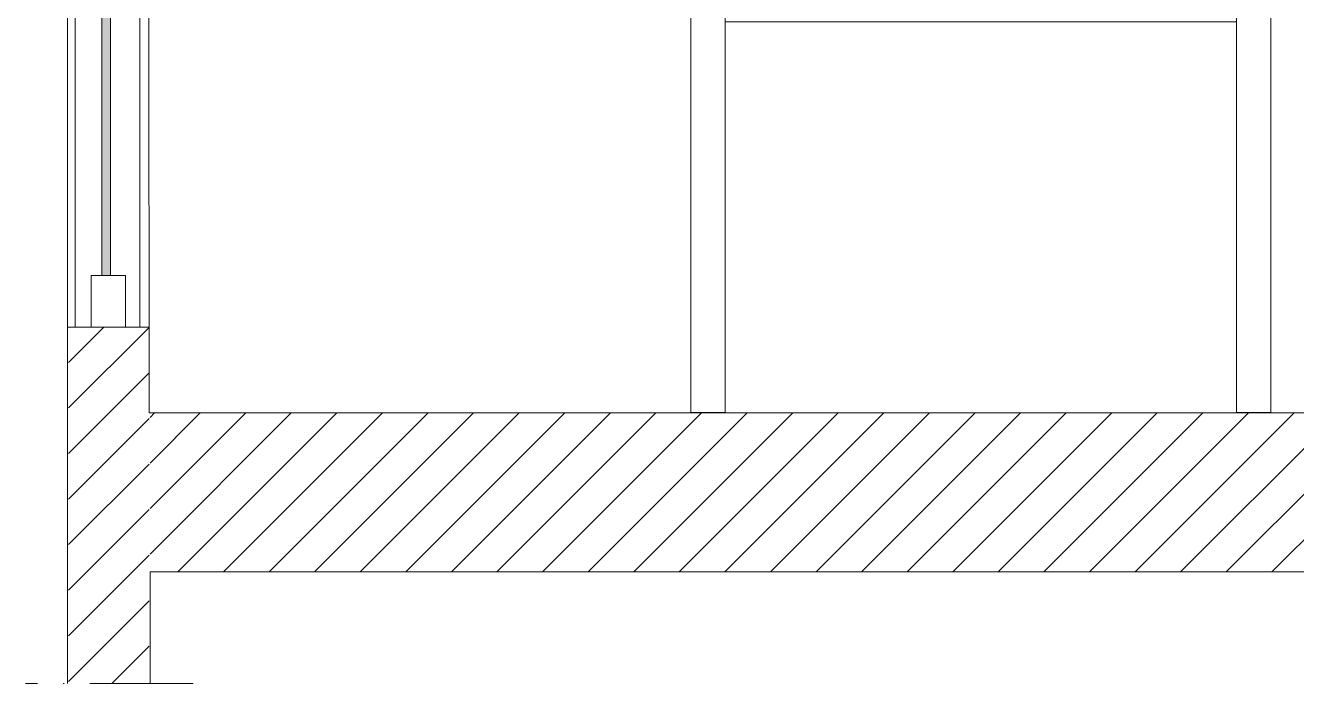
# Model space of a CAD drawing. Header units: inches. Extents: x 446 to 5946, y 570 to 2728.
# Drawn here: x 4073.8 to 4221.7, y 2316 to 2392.6 of the extents above; entities that cross this region are included whole.
import ezdxf

# ---------------------------------------------------------------- set-up
doc = ezdxf.new("R2010")
doc.units = ezdxf.units.IN
doc.header["$MEASUREMENT"] = 0
doc.linetypes.add('ACAD_ISO10W100', pattern=[18, 12, -3, 0, -3])
for name, color, linetype, lineweight in [('ARREDI', 8, 'Continuous', 18), ('CAMPITURE', 6, 'Continuous', 13), ('INFISSI', 4, 'Continuous', 13), ('STRUTTURA', 7, 'Continuous', 20)]:
    doc.layers.add(name, color=color, linetype=linetype, lineweight=lineweight)
pattern_1 = [(45, (-1990.235, 1614.1896), (-2.6516504, 2.6516504), [])]

# ---------------------------------------------------------------- blocks, each defined once
blk = doc.blocks.new('scrivania')
for p, q in [((1099.49, 549.14), (1169.49, 549.14)), ((1099.49, 547.14), (1099.49, 549.14)), ((1169.49, 549.14), (1169.49, 547.14)), ((1169.49, 547.14), (1099.49, 547.14)), ((1101.49, 547.14), (1101.49, 520.64)), ((1101.49, 547.14), (1101.49, 475.14)), ((1105.49, 475.14), (1105.49, 547.14)), ((1164.99, 547.14), (1164.99, 475.14)), ((1168.99, 520.64), (1168.99, 547.14)), ((1169.49, 547.14), (1168.99, 547.14)), ((1168.99, 475.14), (1168.99, 547.14)), ((1105.49, 520.64), (1164.99, 520.64)), ((1101.49, 475.14), (1105.49, 475.14)), ((1164.99, 475.14), (1168.99, 475.14))]:
    blk.add_line(p, q)

msp = doc.modelspace()

# ---------------------------------------------------------------- hatches: boundary and pattern name
at = {"layer": 'CAMPITURE'}
h = msp.add_hatch(dxfattribs=at)
h.set_pattern_fill('ANSI31', color=256, scale=30)
h.set_pattern_definition(pattern_1)
h.paths.add_polyline_path([(4078.8, 2357.52), (4088.18, 2357.52), (4088.18, 2316.02), (4078.8, 2316.02)])
h = msp.add_hatch(dxfattribs=at)
h.set_pattern_fill('ANSI31', color=256, scale=30)
h.set_pattern_definition(pattern_1)
h.paths.add_polyline_path([(4088.3, 2347.52), (4363.62, 2347.52), (4392.2, 2347.52), (4392.2, 2329.02), (4088.3, 2329.02)])
at = {"layer": 'INFISSI'}
h = msp.add_hatch(color=4, dxfattribs=at)
h.dxf.hatch_style = 1
h.paths.add_polyline_path([(4082.69, 2628.09), (4083.69, 2628.09), (4083.69, 2363.52), (4082.69, 2363.52)])

# ---------------------------------------------------------------- linework, layer by layer
for p, q in [((4082.69, 2363.52), (4082.69, 2628.09)), ((4083.69, 2363.52), (4083.69, 2628.09)), ((4078.69, 2357.52), (4078.6, 2564.02)), ((4087.1, 2357.52), (4087.1, 2564.02)), ((4088.19, 2347.52), (4088.1, 2564.02)), ((4085.44, 2363.52), (4081.44, 2363.52)), ((4081.44, 2363.52), (4081.44, 2357.52)), ((4085.44, 2357.52), (4085.44, 2363.52))]:
    msp.add_line(p, q, dxfattribs=at)
msp.add_lwpolyline([(4083.69, 2628.07), (4082.69, 2628.09), (4082.69, 2363.52), (4083.69, 2363.52)], close=True, dxfattribs=at)
msp.add_lwpolyline([(4079.6, 2357.52), (4079.6, 2564.02)], dxfattribs=at)
at = {"layer": 'STRUTTURA'}
for p, q in [((4083.69, 2363.52), (4082.69, 2363.52)), ((4083.44, 2363.52), (4082.94, 2363.52)), ((4083.94, 2363.52), (4083.44, 2363.52)), ((4078.69, 2329.02), (4078.69, 2357.52)), ((4078.69, 2357.52), (4088.19, 2357.52)), ((4085.44, 2357.52), (4081.44, 2357.52)), ((4088.19, 2357.52), (4088.19, 2347.52)), ((4078.69, 2329.02), (4078.69, 2316.02)), ((4088.3, 2316.02), (4088.3, 2329.02)), ((4088.3, 2329.02), (4392.2, 2329.02))]:
    msp.add_line(p, q, dxfattribs=at)
at = {"layer": 'STRUTTURA', "linetype": 'ACAD_ISO10W100'}
msp.add_line((4093.3, 2316.02), (4073.8, 2316.02), dxfattribs=at)
at = {"layer": 'STRUTTURA'}
msp.add_lwpolyline([(4363.62, 2347.52), (4088.19, 2347.52)], dxfattribs=at)

# ---------------------------------------------------------------- block references
at = {"layer": 'ARREDI'}
msp.add_blockref('scrivania', (3049.71, 1872.42), dxfattribs=at)

doc.saveas('drawing.dxf')
